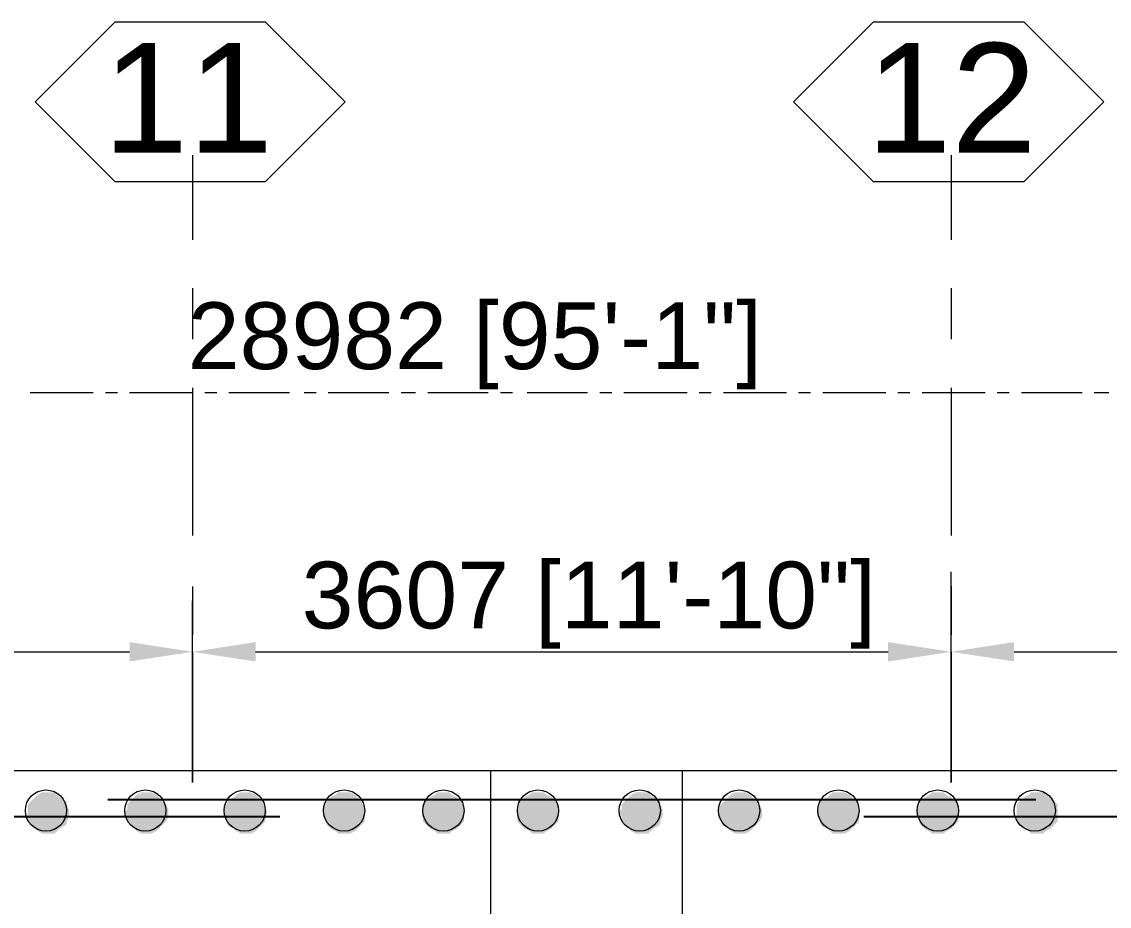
# Model space of a CAD drawing. Header units: inches. Extents: x 2 to 136, y 1 to 96.
# Drawn here: x 67.72 to 76.51, y 66.39 to 73.53 of the extents above; entities that cross this region are included whole.
import ezdxf

# ---------------------------------------------------------------- set-up
doc = ezdxf.new("R2010")
doc.units = ezdxf.units.IN
doc.header["$MEASUREMENT"] = 0
doc.layers.add('PDF_COLUMN', color=251, linetype='Continuous', true_color=0x636466)
doc.layers.add('PDF_Outer Line', color=165, linetype='Continuous', true_color=0x5258ac)
for name, color, linetype in [('PDF_Girt', 7, 'Continuous'), ('PDF_Grid', 7, 'Continuous'), ('PDF_Text', 7, 'Continuous'), ('PDF_Thin', 7, 'Continuous')]:
    doc.layers.add(name, color=color, linetype=linetype)
doc.styles.add('PDF Arial', font='arial.ttf')

msp = doc.modelspace()

# ---------------------------------------------------------------- linework, layer by layer
at = {"layer": 'PDF_COLUMN', "lineweight": 0}
for centre in [(67.9164, 67.1592), (68.7193, 67.1592), (69.5222, 67.1592), (70.3251, 67.1592), (71.128, 67.1592), (73.5171, 67.1592), (74.32, 67.1592), (75.1229, 67.1592), (75.9062, 67.1592)]:
    msp.add_circle(centre, 0.1665, dxfattribs=at)
at = {"layer": 'PDF_COLUMN', "color": 7, "lineweight": 0}
for centre in [(71.8917, 67.1592), (72.7142, 67.1592)]:
    msp.add_circle(centre, 0.1665, dxfattribs=at)
at = {"layer": 'PDF_COLUMN', "transparency": 33554559}
for points in [[(67.7891, 67.2278), (68.0829, 67.2082), (67.7695, 67.2082)], [(67.8087, 67.2473), (68.0829, 67.2278), (67.7891, 67.2278)], [(68.0829, 67.2278), (67.7891, 67.2278), (68.0829, 67.2082)], [(67.8283, 67.2669), (68.0633, 67.2473), (67.8087, 67.2473)], [(68.0633, 67.2473), (67.8087, 67.2473), (68.0829, 67.2278)], [(67.8479, 67.2865), (68.0241, 67.2669), (67.8283, 67.2669)], [(68.0241, 67.2669), (67.8283, 67.2669), (68.0633, 67.2473)], [(67.887, 67.3061), (68.0045, 67.2865), (67.8479, 67.2865)], [(68.0045, 67.2865), (67.8479, 67.2865), (68.0241, 67.2669)], [(67.9066, 67.3061), (67.985, 67.3061), (67.887, 67.3061)], [(67.985, 67.3061), (67.887, 67.3061), (68.0045, 67.2865)], [(67.9458, 67.3061), (67.9066, 67.3061), (67.985, 67.3061)], [(68.592, 67.2278), (68.8858, 67.2082), (68.5724, 67.2082)], [(68.6116, 67.2473), (68.8662, 67.2278), (68.592, 67.2278)], [(68.8662, 67.2278), (68.592, 67.2278), (68.8858, 67.2082)], [(68.6312, 67.2669), (68.8466, 67.2473), (68.6116, 67.2473)], [(68.8466, 67.2473), (68.6116, 67.2473), (68.8662, 67.2278)], [(68.6508, 67.2865), (68.827, 67.2669), (68.6312, 67.2669)], [(68.827, 67.2669), (68.6312, 67.2669), (68.8466, 67.2473)], [(68.6899, 67.3061), (68.8074, 67.2865), (68.6508, 67.2865)], [(68.8074, 67.2865), (68.6508, 67.2865), (68.827, 67.2669)], [(68.7095, 67.3061), (68.7683, 67.3061), (68.6899, 67.3061)], [(68.7683, 67.3061), (68.6899, 67.3061), (68.8074, 67.2865)], [(68.7487, 67.3061), (68.7095, 67.3061), (68.7683, 67.3061)], [(69.3949, 67.2473), (69.6691, 67.2278), (69.3753, 67.2278)], [(69.6691, 67.2278), (69.3753, 67.2278), (69.6887, 67.2082)], [(69.3753, 67.2278), (69.6887, 67.2082), (69.3753, 67.2082)], [(69.4341, 67.2669), (69.6495, 67.2473), (69.3949, 67.2473)], [(69.6495, 67.2473), (69.3949, 67.2473), (69.6691, 67.2278)], [(69.4537, 67.2865), (69.6299, 67.2669), (69.4341, 67.2669)], [(69.6299, 67.2669), (69.4341, 67.2669), (69.6495, 67.2473)], [(69.4928, 67.3061), (69.6103, 67.2865), (69.4537, 67.2865)], [(69.6103, 67.2865), (69.4537, 67.2865), (69.6299, 67.2669)], [(69.5124, 67.3061), (69.5712, 67.3061), (69.4928, 67.3061)], [(69.5712, 67.3061), (69.4928, 67.3061), (69.6103, 67.2865)], [(69.5516, 67.3061), (69.5124, 67.3061), (69.5712, 67.3061)], [(70.1978, 67.2473), (70.472, 67.2278), (70.1782, 67.2278)], [(70.472, 67.2278), (70.1782, 67.2278), (70.4916, 67.2082)], [(70.1782, 67.2278), (70.4916, 67.2082), (70.1782, 67.2082)], [(70.2174, 67.2669), (70.4524, 67.2473), (70.1978, 67.2473)], [(70.4524, 67.2473), (70.1978, 67.2473), (70.472, 67.2278)], [(70.2566, 67.2865), (70.4328, 67.2669), (70.2174, 67.2669)], [(70.4328, 67.2669), (70.2174, 67.2669), (70.4524, 67.2473)], [(70.2761, 67.3061), (70.4132, 67.2865), (70.2566, 67.2865)], [(70.4132, 67.2865), (70.2566, 67.2865), (70.4328, 67.2669)], [(70.3153, 67.3061), (70.3741, 67.3061), (70.2761, 67.3061)], [(70.3741, 67.3061), (70.2761, 67.3061), (70.4132, 67.2865)], [(70.3349, 67.3061), (70.3153, 67.3061), (70.3741, 67.3061)], [(70.9811, 67.2278), (71.2944, 67.2082), (70.9615, 67.2082)], [(71.0007, 67.2473), (71.2749, 67.2278), (70.9811, 67.2278)], [(71.2749, 67.2278), (70.9811, 67.2278), (71.2944, 67.2082)], [(71.0203, 67.2669), (71.2553, 67.2473), (71.0007, 67.2473)], [(71.2553, 67.2473), (71.0007, 67.2473), (71.2749, 67.2278)], [(71.0595, 67.2865), (71.2357, 67.2669), (71.0203, 67.2669)], [(71.2357, 67.2669), (71.0203, 67.2669), (71.2553, 67.2473)], [(71.079, 67.3061), (71.1965, 67.2865), (71.0595, 67.2865)], [(71.1965, 67.2865), (71.0595, 67.2865), (71.2357, 67.2669)], [(71.1182, 67.3061), (71.177, 67.3061), (71.079, 67.3061)], [(71.177, 67.3061), (71.079, 67.3061), (71.1965, 67.2865)], [(71.1378, 67.3061), (71.1182, 67.3061), (71.177, 67.3061)], [(73.3898, 67.2278), (73.6835, 67.2082), (73.3702, 67.2082)], [(73.4094, 67.2473), (73.664, 67.2278), (73.3898, 67.2278)], [(73.664, 67.2278), (73.3898, 67.2278), (73.6835, 67.2082)], [(73.429, 67.2669), (73.6444, 67.2473), (73.4094, 67.2473)], [(73.6444, 67.2473), (73.4094, 67.2473), (73.664, 67.2278)], [(73.4486, 67.2865), (73.6248, 67.2669), (73.429, 67.2669)], [(73.6248, 67.2669), (73.429, 67.2669), (73.6444, 67.2473)], [(73.4877, 67.3061), (73.6052, 67.2865), (73.4486, 67.2865)], [(73.6052, 67.2865), (73.4486, 67.2865), (73.6248, 67.2669)], [(73.5073, 67.3061), (73.5661, 67.3061), (73.4877, 67.3061)], [(73.5661, 67.3061), (73.4877, 67.3061), (73.6052, 67.2865)], [(73.5465, 67.3061), (73.5073, 67.3061), (73.5661, 67.3061)], [(74.1927, 67.2473), (74.4669, 67.2278), (74.1731, 67.2278)], [(74.4669, 67.2278), (74.1731, 67.2278), (74.4864, 67.2082)], [(74.1731, 67.2278), (74.4864, 67.2082), (74.1731, 67.2082)], [(74.2319, 67.2669), (74.4473, 67.2473), (74.1927, 67.2473)], [(74.4473, 67.2473), (74.1927, 67.2473), (74.4669, 67.2278)], [(74.2515, 67.2865), (74.4277, 67.2669), (74.2319, 67.2669)], [(74.4277, 67.2669), (74.2319, 67.2669), (74.4473, 67.2473)], [(74.271, 67.3061), (74.4081, 67.2865), (74.2515, 67.2865)], [(74.4081, 67.2865), (74.2515, 67.2865), (74.4277, 67.2669)], [(74.3102, 67.3061), (74.3689, 67.3061), (74.271, 67.3061)], [(74.3689, 67.3061), (74.271, 67.3061), (74.4081, 67.2865)], [(74.3494, 67.3061), (74.3102, 67.3061), (74.3689, 67.3061)], [(74.9956, 67.2473), (75.2698, 67.2278), (74.976, 67.2278)], [(75.2698, 67.2278), (74.976, 67.2278), (75.2893, 67.2082)], [(74.976, 67.2278), (75.2893, 67.2082), (74.976, 67.2082)], [(75.0152, 67.2669), (75.2502, 67.2473), (74.9956, 67.2473)], [(75.2502, 67.2473), (74.9956, 67.2473), (75.2698, 67.2278)], [(75.0543, 67.2865), (75.2306, 67.2669), (75.0152, 67.2669)], [(75.2306, 67.2669), (75.0152, 67.2669), (75.2502, 67.2473)], [(75.0739, 67.3061), (75.1914, 67.2865), (75.0543, 67.2865)], [(75.1914, 67.2865), (75.0543, 67.2865), (75.2306, 67.2669)], [(75.1131, 67.3061), (75.1718, 67.3061), (75.0739, 67.3061)], [(75.1718, 67.3061), (75.0739, 67.3061), (75.1914, 67.2865)], [(75.1327, 67.3061), (75.1131, 67.3061), (75.1718, 67.3061)], [(75.7789, 67.2278), (76.0922, 67.2082), (75.7593, 67.2082)], [(75.7985, 67.2473), (76.0727, 67.2278), (75.7789, 67.2278)], [(76.0727, 67.2278), (75.7789, 67.2278), (76.0922, 67.2082)], [(75.8181, 67.2669), (76.0531, 67.2473), (75.7985, 67.2473)], [(76.0531, 67.2473), (75.7985, 67.2473), (76.0727, 67.2278)], [(75.8572, 67.2865), (76.0335, 67.2669), (75.8181, 67.2669)], [(76.0335, 67.2669), (75.8181, 67.2669), (76.0531, 67.2473)], [(75.8768, 67.3061), (75.9943, 67.2865), (75.8572, 67.2865)], [(75.9943, 67.2865), (75.8572, 67.2865), (76.0335, 67.2669)], [(75.916, 67.3061), (75.9747, 67.3061), (75.8768, 67.3061)], [(75.9747, 67.3061), (75.8768, 67.3061), (75.9943, 67.2865)], [(75.9356, 67.3061), (75.916, 67.3061), (75.9747, 67.3061)], [(68.0829, 67.2082), (67.7695, 67.2082), (68.1025, 67.169)], [(67.7695, 67.2082), (68.1025, 67.169), (67.7695, 67.169)], [(68.1025, 67.169), (67.7695, 67.169), (68.1025, 67.1494)], [(67.7695, 67.169), (68.1025, 67.1494), (67.7695, 67.1494)], [(68.1025, 67.1494), (67.7695, 67.1494), (68.1025, 67.1103)], [(67.7695, 67.1494), (68.1025, 67.1103), (67.7695, 67.1103)], [(68.5724, 67.169), (68.9053, 67.1494), (68.5529, 67.1494)], [(68.9053, 67.1494), (68.5529, 67.1494), (68.9053, 67.1103)], [(68.5529, 67.1494), (68.9053, 67.1103), (68.5724, 67.1103)], [(68.8858, 67.2082), (68.5724, 67.2082), (68.9053, 67.169)], [(68.5724, 67.2082), (68.9053, 67.169), (68.5724, 67.169)], [(68.9053, 67.169), (68.5724, 67.169), (68.9053, 67.1494)], [(69.3753, 67.2082), (69.6887, 67.169), (69.3558, 67.169)], [(69.6887, 67.169), (69.3558, 67.169), (69.7082, 67.1494)], [(69.3558, 67.169), (69.7082, 67.1494), (69.3558, 67.1494)], [(69.7082, 67.1494), (69.3558, 67.1494), (69.6887, 67.1103)], [(69.3558, 67.1494), (69.6887, 67.1103), (69.3558, 67.1103)], [(69.6887, 67.2082), (69.3753, 67.2082), (69.6887, 67.169)], [(70.1782, 67.2082), (70.4916, 67.169), (70.1586, 67.169)], [(70.4916, 67.169), (70.1586, 67.169), (70.4916, 67.1494)], [(70.1586, 67.169), (70.4916, 67.1494), (70.1586, 67.1494)], [(70.4916, 67.1494), (70.1586, 67.1494), (70.4916, 67.1103)], [(70.1586, 67.1494), (70.4916, 67.1103), (70.1586, 67.1103)], [(70.4916, 67.2082), (70.1782, 67.2082), (70.4916, 67.169)], [(71.2944, 67.2082), (70.9615, 67.2082), (71.2944, 67.169)], [(70.9615, 67.2082), (71.2944, 67.169), (70.9615, 67.169)], [(71.2944, 67.169), (70.9615, 67.169), (71.2944, 67.1494)], [(70.9615, 67.169), (71.2944, 67.1494), (70.9615, 67.1494)], [(71.2944, 67.1494), (70.9615, 67.1494), (71.2944, 67.1103)], [(70.9615, 67.1494), (71.2944, 67.1103), (70.9615, 67.1103)], [(73.3702, 67.2082), (73.7031, 67.169), (73.3506, 67.169)], [(73.7031, 67.169), (73.3506, 67.169), (73.7031, 67.1494)], [(73.3506, 67.169), (73.7031, 67.1494), (73.3506, 67.1494)], [(73.7031, 67.1494), (73.3506, 67.1494), (73.7031, 67.1103)], [(73.3506, 67.1494), (73.7031, 67.1103), (73.3506, 67.1103)], [(73.6835, 67.2082), (73.3702, 67.2082), (73.7031, 67.169)], [(74.1731, 67.2082), (74.4864, 67.169), (74.1535, 67.169)], [(74.4864, 67.169), (74.1535, 67.169), (74.4864, 67.1494)], [(74.1535, 67.169), (74.4864, 67.1494), (74.1535, 67.1494)], [(74.4864, 67.1494), (74.1535, 67.1494), (74.4864, 67.1103)], [(74.1535, 67.1494), (74.4864, 67.1103), (74.1535, 67.1103)], [(74.4864, 67.2082), (74.1731, 67.2082), (74.4864, 67.169)], [(74.976, 67.2082), (75.2893, 67.169), (74.9564, 67.169)], [(75.2893, 67.169), (74.9564, 67.169), (75.2893, 67.1494)], [(74.9564, 67.169), (75.2893, 67.1494), (74.9564, 67.1494)], [(75.2893, 67.1494), (74.9564, 67.1494), (75.2893, 67.1103)], [(74.9564, 67.1494), (75.2893, 67.1103), (74.9564, 67.1103)], [(75.2893, 67.2082), (74.976, 67.2082), (75.2893, 67.169)], [(76.0922, 67.2082), (75.7593, 67.2082), (76.0922, 67.169)], [(75.7593, 67.2082), (76.0922, 67.169), (75.7593, 67.169)], [(76.0922, 67.169), (75.7593, 67.169), (76.0922, 67.1494)], [(75.7593, 67.169), (76.0922, 67.1494), (75.7593, 67.1494)], [(76.0922, 67.1494), (75.7593, 67.1494), (76.0922, 67.1103)], [(75.7593, 67.1494), (76.0922, 67.1103), (75.7593, 67.1103)], [(68.1025, 67.1103), (67.7695, 67.1103), (68.0829, 67.0711)], [(67.7695, 67.1103), (68.0829, 67.0711), (67.7695, 67.0711)], [(68.0829, 67.0711), (67.7695, 67.0711), (68.0829, 67.0515)], [(67.7695, 67.0711), (68.0829, 67.0515), (67.7891, 67.0515)], [(68.0829, 67.0515), (67.7891, 67.0515), (68.0633, 67.0319)], [(67.7891, 67.0515), (68.0633, 67.0319), (67.8087, 67.0319)], [(68.9053, 67.1103), (68.5724, 67.1103), (68.8858, 67.0711)], [(68.5724, 67.1103), (68.8858, 67.0711), (68.5724, 67.0711)], [(68.8858, 67.0711), (68.5724, 67.0711), (68.8662, 67.0515)], [(68.5724, 67.0711), (68.8662, 67.0515), (68.592, 67.0515)], [(68.8662, 67.0515), (68.592, 67.0515), (68.8466, 67.0319)], [(68.592, 67.0515), (68.8466, 67.0319), (68.6116, 67.0319)], [(69.6887, 67.1103), (69.3558, 67.1103), (69.6887, 67.0711)], [(69.3558, 67.1103), (69.6887, 67.0711), (69.3753, 67.0711)], [(69.6887, 67.0711), (69.3753, 67.0711), (69.6691, 67.0515)], [(69.3753, 67.0711), (69.6691, 67.0515), (69.3753, 67.0515)], [(69.6691, 67.0515), (69.3753, 67.0515), (69.6495, 67.0319)], [(69.3753, 67.0515), (69.6495, 67.0319), (69.3949, 67.0319)], [(70.4916, 67.1103), (70.1586, 67.1103), (70.4916, 67.0711)], [(70.1586, 67.1103), (70.4916, 67.0711), (70.1782, 67.0711)], [(70.4916, 67.0711), (70.1782, 67.0711), (70.472, 67.0515)], [(70.1782, 67.0711), (70.472, 67.0515), (70.1782, 67.0515)], [(70.472, 67.0515), (70.1782, 67.0515), (70.4524, 67.0319)], [(70.1782, 67.0515), (70.4524, 67.0319), (70.1978, 67.0319)], [(71.2944, 67.1103), (70.9615, 67.1103), (71.2944, 67.0711)], [(70.9615, 67.1103), (71.2944, 67.0711), (70.9615, 67.0711)], [(71.2944, 67.0711), (70.9615, 67.0711), (71.2749, 67.0515)], [(70.9615, 67.0711), (71.2749, 67.0515), (70.9811, 67.0515)], [(71.2749, 67.0515), (70.9811, 67.0515), (71.2553, 67.0319)], [(70.9811, 67.0515), (71.2553, 67.0319), (71.0007, 67.0319)], [(73.7031, 67.1103), (73.3506, 67.1103), (73.6835, 67.0711)], [(73.3506, 67.1103), (73.6835, 67.0711), (73.3702, 67.0711)], [(73.6835, 67.0711), (73.3702, 67.0711), (73.664, 67.0515)], [(73.3702, 67.0711), (73.664, 67.0515), (73.3898, 67.0515)], [(73.664, 67.0515), (73.3898, 67.0515), (73.6444, 67.0319)], [(73.3898, 67.0515), (73.6444, 67.0319), (73.4094, 67.0319)], [(74.4864, 67.1103), (74.1535, 67.1103), (74.4864, 67.0711)], [(74.1535, 67.1103), (74.4864, 67.0711), (74.1731, 67.0711)], [(74.4864, 67.0711), (74.1731, 67.0711), (74.4669, 67.0515)], [(74.1731, 67.0711), (74.4669, 67.0515), (74.1731, 67.0515)], [(74.4669, 67.0515), (74.1731, 67.0515), (74.4473, 67.0319)], [(74.1731, 67.0515), (74.4473, 67.0319), (74.1927, 67.0319)], [(75.2893, 67.1103), (74.9564, 67.1103), (75.2893, 67.0711)], [(74.9564, 67.1103), (75.2893, 67.0711), (74.976, 67.0711)], [(75.2893, 67.0711), (74.976, 67.0711), (75.2698, 67.0515)], [(74.976, 67.0711), (75.2698, 67.0515), (74.976, 67.0515)], [(75.2698, 67.0515), (74.976, 67.0515), (75.2502, 67.0319)], [(74.976, 67.0515), (75.2502, 67.0319), (74.9956, 67.0319)], [(76.0922, 67.1103), (75.7593, 67.1103), (76.0922, 67.0711)], [(75.7593, 67.1103), (76.0922, 67.0711), (75.7593, 67.0711)], [(76.0922, 67.0711), (75.7593, 67.0711), (76.0727, 67.0515)], [(75.7593, 67.0711), (76.0727, 67.0515), (75.7789, 67.0515)], [(76.0727, 67.0515), (75.7789, 67.0515), (76.0531, 67.0319)], [(75.7789, 67.0515), (76.0531, 67.0319), (75.7985, 67.0319)], [(68.0633, 67.0319), (67.8087, 67.0319), (68.0241, 67.0123)], [(67.8087, 67.0319), (68.0241, 67.0123), (67.8283, 67.0123)], [(68.0241, 67.0123), (67.8283, 67.0123), (68.0045, 66.9928)], [(67.8283, 67.0123), (68.0045, 66.9928), (67.8479, 66.9928)], [(68.0045, 66.9928), (67.8479, 66.9928), (67.985, 66.9732)], [(67.8479, 66.9928), (67.985, 66.9732), (67.887, 66.9732)], [(67.985, 66.9732), (67.887, 66.9732), (67.9458, 66.9732)], [(67.887, 66.9732), (67.9458, 66.9732), (67.9066, 66.9732)], [(68.8466, 67.0319), (68.6116, 67.0319), (68.827, 67.0123)], [(68.6116, 67.0319), (68.827, 67.0123), (68.6312, 67.0123)], [(68.827, 67.0123), (68.6312, 67.0123), (68.8074, 66.9928)], [(68.6312, 67.0123), (68.8074, 66.9928), (68.6508, 66.9928)], [(68.8074, 66.9928), (68.6508, 66.9928), (68.7683, 66.9732)], [(68.6508, 66.9928), (68.7683, 66.9732), (68.6899, 66.9732)], [(68.7683, 66.9732), (68.6899, 66.9732), (68.7487, 66.9732)], [(68.6899, 66.9732), (68.7487, 66.9732), (68.7095, 66.9732)], [(69.6495, 67.0319), (69.3949, 67.0319), (69.6299, 67.0123)], [(69.3949, 67.0319), (69.6299, 67.0123), (69.4341, 67.0123)], [(69.6299, 67.0123), (69.4341, 67.0123), (69.6103, 66.9928)], [(69.4341, 67.0123), (69.6103, 66.9928), (69.4537, 66.9928)], [(69.6103, 66.9928), (69.4537, 66.9928), (69.5712, 66.9732)], [(69.4537, 66.9928), (69.5712, 66.9732), (69.4928, 66.9732)], [(69.5712, 66.9732), (69.4928, 66.9732), (69.5516, 66.9732)], [(69.4928, 66.9732), (69.5516, 66.9732), (69.5124, 66.9732)], [(70.4524, 67.0319), (70.1978, 67.0319), (70.4328, 67.0123)], [(70.1978, 67.0319), (70.4328, 67.0123), (70.2174, 67.0123)], [(70.4328, 67.0123), (70.2174, 67.0123), (70.4132, 66.9928)], [(70.2174, 67.0123), (70.4132, 66.9928), (70.2566, 66.9928)], [(70.4132, 66.9928), (70.2566, 66.9928), (70.3741, 66.9732)], [(70.2566, 66.9928), (70.3741, 66.9732), (70.2761, 66.9732)], [(70.3741, 66.9732), (70.2761, 66.9732), (70.3349, 66.9732)], [(70.2761, 66.9732), (70.3349, 66.9732), (70.3153, 66.9732)], [(71.2553, 67.0319), (71.0007, 67.0319), (71.2357, 67.0123)], [(71.0007, 67.0319), (71.2357, 67.0123), (71.0203, 67.0123)], [(71.2357, 67.0123), (71.0203, 67.0123), (71.1965, 66.9928)], [(71.0203, 67.0123), (71.1965, 66.9928), (71.0595, 66.9928)], [(71.1965, 66.9928), (71.0595, 66.9928), (71.177, 66.9732)], [(71.0595, 66.9928), (71.177, 66.9732), (71.079, 66.9732)], [(71.177, 66.9732), (71.079, 66.9732), (71.1378, 66.9732)], [(71.079, 66.9732), (71.1378, 66.9732), (71.1182, 66.9732)], [(73.6444, 67.0319), (73.4094, 67.0319), (73.6248, 67.0123)], [(73.4094, 67.0319), (73.6248, 67.0123), (73.429, 67.0123)], [(73.6248, 67.0123), (73.429, 67.0123), (73.6052, 66.9928)], [(73.429, 67.0123), (73.6052, 66.9928), (73.4486, 66.9928)], [(73.6052, 66.9928), (73.4486, 66.9928), (73.5661, 66.9732)], [(73.4486, 66.9928), (73.5661, 66.9732), (73.4877, 66.9732)], [(73.5661, 66.9732), (73.4877, 66.9732), (73.5465, 66.9732)], [(73.4877, 66.9732), (73.5465, 66.9732), (73.5073, 66.9732)], [(74.4473, 67.0319), (74.1927, 67.0319), (74.4277, 67.0123)], [(74.1927, 67.0319), (74.4277, 67.0123), (74.2319, 67.0123)], [(74.4277, 67.0123), (74.2319, 67.0123), (74.4081, 66.9928)], [(74.2319, 67.0123), (74.4081, 66.9928), (74.2515, 66.9928)], [(74.4081, 66.9928), (74.2515, 66.9928), (74.3689, 66.9732)], [(74.2515, 66.9928), (74.3689, 66.9732), (74.271, 66.9732)], [(74.3689, 66.9732), (74.271, 66.9732), (74.3494, 66.9732)], [(74.271, 66.9732), (74.3494, 66.9732), (74.3102, 66.9732)], [(75.2502, 67.0319), (74.9956, 67.0319), (75.2306, 67.0123)], [(74.9956, 67.0319), (75.2306, 67.0123), (75.0152, 67.0123)], [(75.2306, 67.0123), (75.0152, 67.0123), (75.1914, 66.9928)], [(75.0152, 67.0123), (75.1914, 66.9928), (75.0543, 66.9928)], [(75.1914, 66.9928), (75.0543, 66.9928), (75.1718, 66.9732)], [(75.0543, 66.9928), (75.1718, 66.9732), (75.0739, 66.9732)], [(75.1718, 66.9732), (75.0739, 66.9732), (75.1327, 66.9732)], [(75.0739, 66.9732), (75.1327, 66.9732), (75.1131, 66.9732)], [(76.0531, 67.0319), (75.7985, 67.0319), (76.0335, 67.0123)], [(75.7985, 67.0319), (76.0335, 67.0123), (75.8181, 67.0123)], [(76.0335, 67.0123), (75.8181, 67.0123), (75.9943, 66.9928)], [(75.8181, 67.0123), (75.9943, 66.9928), (75.8572, 66.9928)], [(75.9943, 66.9928), (75.8572, 66.9928), (75.9747, 66.9732)], [(75.8572, 66.9928), (75.9747, 66.9732), (75.8768, 66.9732)], [(75.9747, 66.9732), (75.8768, 66.9732), (75.9356, 66.9732)], [(75.8768, 66.9732), (75.9356, 66.9732), (75.916, 66.9732)]]:
    msp.add_solid(points, dxfattribs=at)
at = {"layer": 'PDF_COLUMN', "color": 7, "transparency": 33554559}
for points in [[(71.7449, 67.2278), (72.0582, 67.2082), (71.7253, 67.2082)], [(71.7644, 67.2473), (72.0386, 67.2278), (71.7449, 67.2278)], [(72.0386, 67.2278), (71.7449, 67.2278), (72.0582, 67.2082)], [(71.784, 67.2669), (72.019, 67.2473), (71.7644, 67.2473)], [(72.019, 67.2473), (71.7644, 67.2473), (72.0386, 67.2278)], [(71.8232, 67.2865), (71.9994, 67.2669), (71.784, 67.2669)], [(71.9994, 67.2669), (71.784, 67.2669), (72.019, 67.2473)], [(71.8428, 67.3061), (71.9603, 67.2865), (71.8232, 67.2865)], [(71.9603, 67.2865), (71.8232, 67.2865), (71.9994, 67.2669)], [(71.8819, 67.3061), (71.9407, 67.3061), (71.8428, 67.3061)], [(71.9407, 67.3061), (71.8428, 67.3061), (71.9603, 67.2865)], [(71.9015, 67.3061), (71.8819, 67.3061), (71.9407, 67.3061)], [(72.5869, 67.2278), (72.8807, 67.2082), (72.5673, 67.2082)], [(72.6065, 67.2473), (72.8807, 67.2278), (72.5869, 67.2278)], [(72.8807, 67.2278), (72.5869, 67.2278), (72.8807, 67.2082)], [(72.6261, 67.2669), (72.8611, 67.2473), (72.6065, 67.2473)], [(72.8611, 67.2473), (72.6065, 67.2473), (72.8807, 67.2278)], [(72.6457, 67.2865), (72.8219, 67.2669), (72.6261, 67.2669)], [(72.8219, 67.2669), (72.6261, 67.2669), (72.8611, 67.2473)], [(72.6848, 67.3061), (72.8023, 67.2865), (72.6457, 67.2865)], [(72.8023, 67.2865), (72.6457, 67.2865), (72.8219, 67.2669)], [(72.7044, 67.3061), (72.7827, 67.3061), (72.6848, 67.3061)], [(72.7827, 67.3061), (72.6848, 67.3061), (72.8023, 67.2865)], [(72.7436, 67.3061), (72.7044, 67.3061), (72.7827, 67.3061)], [(72.0582, 67.2082), (71.7253, 67.2082), (72.0582, 67.169)], [(71.7253, 67.2082), (72.0582, 67.169), (71.7253, 67.169)], [(72.0582, 67.169), (71.7253, 67.169), (72.0582, 67.1494)], [(71.7253, 67.169), (72.0582, 67.1494), (71.7253, 67.1494)], [(72.0582, 67.1494), (71.7253, 67.1494), (72.0582, 67.1103)], [(71.7253, 67.1494), (72.0582, 67.1103), (71.7253, 67.1103)], [(72.5673, 67.169), (72.9002, 67.1494), (72.5477, 67.1494)], [(72.9002, 67.1494), (72.5477, 67.1494), (72.9002, 67.1103)], [(72.5477, 67.1494), (72.9002, 67.1103), (72.5673, 67.1103)], [(72.8807, 67.2082), (72.5673, 67.2082), (72.9002, 67.169)], [(72.5673, 67.2082), (72.9002, 67.169), (72.5673, 67.169)], [(72.9002, 67.169), (72.5673, 67.169), (72.9002, 67.1494)], [(72.0582, 67.1103), (71.7253, 67.1103), (72.0582, 67.0711)], [(71.7253, 67.1103), (72.0582, 67.0711), (71.7253, 67.0711)], [(72.0582, 67.0711), (71.7253, 67.0711), (72.0386, 67.0515)], [(71.7253, 67.0711), (72.0386, 67.0515), (71.7449, 67.0515)], [(72.0386, 67.0515), (71.7449, 67.0515), (72.019, 67.0319)], [(71.7449, 67.0515), (72.019, 67.0319), (71.7644, 67.0319)], [(72.9002, 67.1103), (72.5673, 67.1103), (72.8807, 67.0711)], [(72.5673, 67.1103), (72.8807, 67.0711), (72.5673, 67.0711)], [(72.8807, 67.0711), (72.5673, 67.0711), (72.8807, 67.0515)], [(72.5673, 67.0711), (72.8807, 67.0515), (72.5869, 67.0515)], [(72.8807, 67.0515), (72.5869, 67.0515), (72.8611, 67.0319)], [(72.5869, 67.0515), (72.8611, 67.0319), (72.6065, 67.0319)], [(72.019, 67.0319), (71.7644, 67.0319), (71.9994, 67.0123)], [(71.7644, 67.0319), (71.9994, 67.0123), (71.784, 67.0123)], [(71.9994, 67.0123), (71.784, 67.0123), (71.9603, 66.9928)], [(71.784, 67.0123), (71.9603, 66.9928), (71.8232, 66.9928)], [(71.9603, 66.9928), (71.8232, 66.9928), (71.9407, 66.9732)], [(71.8232, 66.9928), (71.9407, 66.9732), (71.8428, 66.9732)], [(71.9407, 66.9732), (71.8428, 66.9732), (71.9015, 66.9732)], [(71.8428, 66.9732), (71.9015, 66.9732), (71.8819, 66.9732)], [(72.8611, 67.0319), (72.6065, 67.0319), (72.8219, 67.0123)], [(72.6065, 67.0319), (72.8219, 67.0123), (72.6261, 67.0123)], [(72.8219, 67.0123), (72.6261, 67.0123), (72.8023, 66.9928)], [(72.6261, 67.0123), (72.8023, 66.9928), (72.6457, 66.9928)], [(72.8023, 66.9928), (72.6457, 66.9928), (72.7827, 66.9732)], [(72.6457, 66.9928), (72.7827, 66.9732), (72.6848, 66.9732)], [(72.7827, 66.9732), (72.6848, 66.9732), (72.7436, 66.9732)], [(72.6848, 66.9732), (72.7436, 66.9732), (72.7044, 66.9732)]]:
    msp.add_solid(points, dxfattribs=at)
at = {"layer": 'PDF_Girt', "lineweight": 25}
for points in [[(68.4158, 67.2473), (75.916, 67.2473)], [(61.6205, 67.1103), (69.8062, 67.1103)], [(74.5256, 67.1103), (82.3979, 67.1103)]]:
    msp.add_lwpolyline(points, dxfattribs=at)
at = {"layer": 'PDF_Grid', "lineweight": 0}
for points in [[(68.4745, 72.2409), (67.8283, 72.8872), (68.4745, 73.5334), (69.6887, 73.5334), (70.3349, 72.8872), (69.6887, 72.2409)], [(74.6039, 72.2409), (73.9577, 72.8872), (74.6039, 73.5334), (75.8181, 73.5334), (76.4643, 72.8872), (75.8181, 72.2409)]]:
    msp.add_lwpolyline(points, close=True, dxfattribs=at)
for points in [[(69.1012, 72.4564), (69.1012, 71.771)], [(75.2306, 72.4564), (75.2306, 71.771)], [(69.1012, 71.3793), (69.1012, 70.9681)], [(75.2306, 71.3793), (75.2306, 70.9681)], [(69.1012, 70.5764), (69.1012, 69.3819)], [(75.2306, 70.5764), (75.2306, 69.3819)], [(67.7891, 70.5372), (68.2983, 70.5372)], [(68.3962, 70.5372), (68.4941, 70.5372)], [(68.592, 70.5372), (69.1012, 70.5372)], [(69.1991, 70.5372), (69.297, 70.5372)], [(69.3949, 70.5372), (69.8845, 70.5372)], [(70.002, 70.5372), (70.0999, 70.5372)], [(70.1978, 70.5372), (70.6874, 70.5372)], [(70.7853, 70.5372), (70.9028, 70.5372)], [(71.0007, 70.5372), (71.4903, 70.5372)], [(71.5882, 70.5372), (71.6861, 70.5372)], [(71.8036, 70.5372), (72.2932, 70.5372)], [(72.3911, 70.5372), (72.489, 70.5372)], [(72.5869, 70.5372), (73.0961, 70.5372)], [(73.194, 70.5372), (73.2919, 70.5372)], [(73.3898, 70.5372), (73.899, 70.5372)], [(73.9969, 70.5372), (74.0948, 70.5372)], [(74.1927, 70.5372), (74.7019, 70.5372)], [(74.7998, 70.5372), (74.8977, 70.5372)], [(74.9956, 70.5372), (75.5047, 70.5372)], [(75.6027, 70.5372), (75.7006, 70.5372)], [(75.7985, 70.5372), (76.2881, 70.5372)], [(76.386, 70.5372), (76.5035, 70.5372)], [(75.2306, 68.1677), (75.2306, 67.4823), (75.2306, 69.0881)], [(69.1012, 68.9706), (69.1012, 68.579)], [(75.2306, 68.9706), (75.2306, 68.579)], [(69.1012, 68.1677), (69.1012, 67.4823), (69.1012, 68.8531)]]:
    msp.add_lwpolyline(points, dxfattribs=at)
at = {"layer": 'PDF_Outer Line', "color": 7, "lineweight": 0}
msp.add_lwpolyline([(10.3528, 67.4823), (95.8904, 67.4823)], dxfattribs=at)
msp.add_lwpolyline([(71.5099, 67.4823), (73.0569, 67.4823), (73.0569, 44.9425), (71.5099, 44.9425)], close=True, dxfattribs=at)
at = {"layer": 'PDF_Thin', "lineweight": 0}
for points in [[(62.8738, 68.4419), (68.592, 68.4419)], [(69.6103, 68.4419), (74.7214, 68.4419)], [(75.7397, 68.4419), (81.2033, 68.4419)]]:
    msp.add_lwpolyline(points, dxfattribs=at)
for points in [[(69.1012, 68.4419), (69.1012, 67.3844)], [(75.2306, 68.4419), (75.2306, 67.3844)]]:
    msp.add_lwpolyline(points, close=True, dxfattribs=at)
at = {"layer": 'PDF_Thin', "transparency": 33554559}
for points in [[(68.592, 68.5202), (68.592, 68.3636), (69.1012, 68.4419)], [(69.6103, 68.5202), (69.6103, 68.3636), (69.1012, 68.4419)], [(74.7214, 68.5202), (74.7214, 68.3636), (75.2306, 68.4419)], [(75.7397, 68.5202), (75.7397, 68.3636), (75.2306, 68.4419)]]:
    msp.add_solid(points, dxfattribs=at)

# ---------------------------------------------------------------- texts
at = {"layer": 'PDF_Text', "attachment_point": 7, "style": 'PDF Arial'}
for s, insert, char_height in [('11', (68.3766, 72.4759), 0.88521), ('12', (74.5452, 72.4759), 0.88521), ('28982 [95\'-1"]', (69.062, 70.5638), 0.539249), ('3607 [11\'-10"]', (69.9824, 68.4684), 0.539249)]:
    msp.add_mtext(s, dxfattribs=dict(at, insert=insert, char_height=char_height))

doc.saveas('drawing.dxf')
